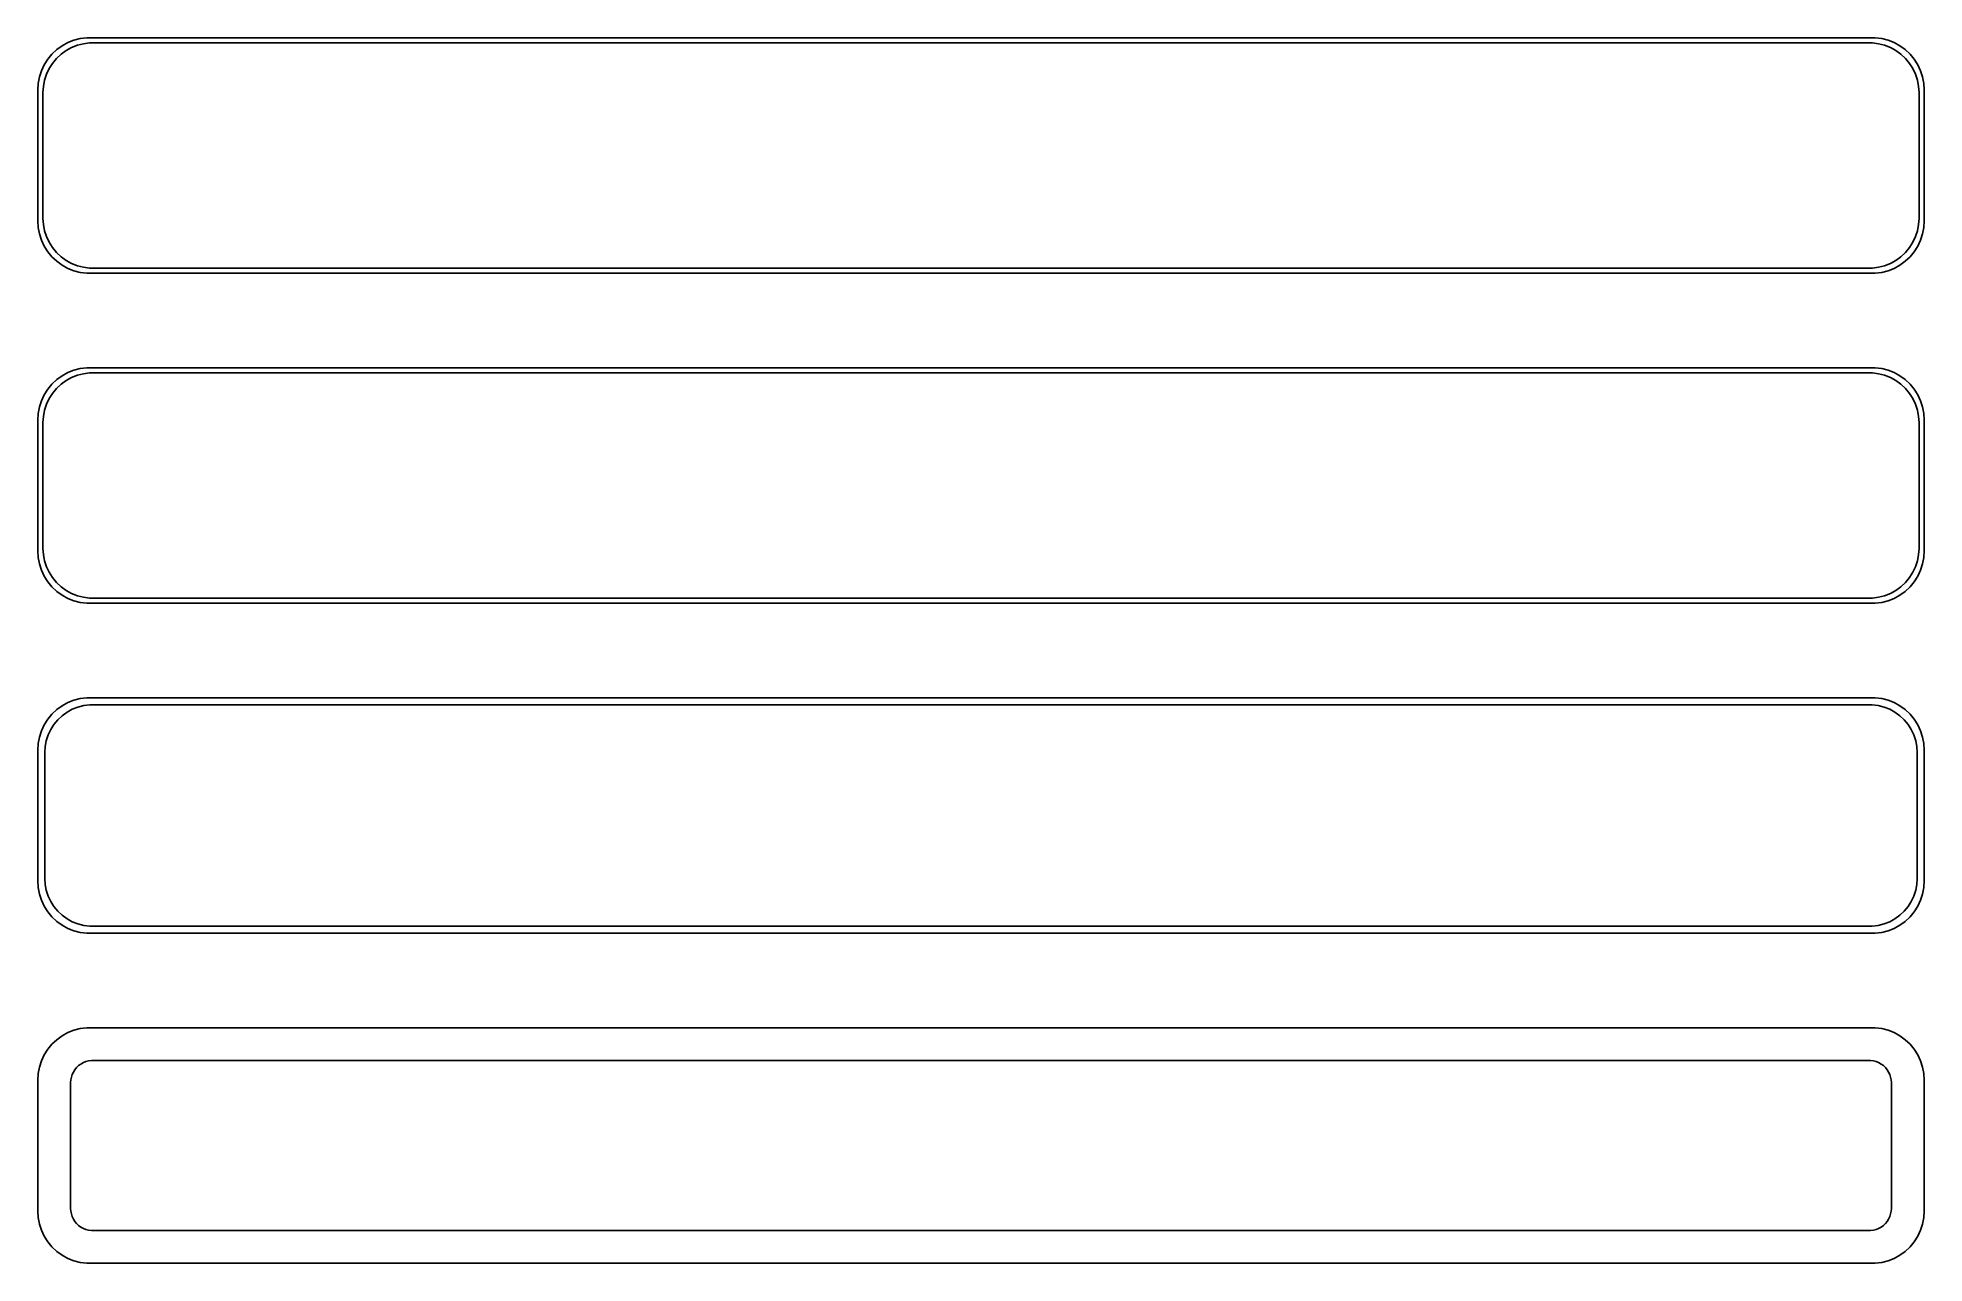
# Model space of a CAD drawing. Header units: metres. Extents: x -90 to 90, y 115 to 232.
import ezdxf

# ---------------------------------------------------------------- set-up
doc = ezdxf.new("R2010")
doc.units = ezdxf.units.M

msp = doc.modelspace()

# ---------------------------------------------------------------- linework, layer by layer
for p, q in [((-88.1871, 230.603), (-88.6448, 230.173)), ((-87.6791, 230.972), (-88.1871, 230.603)), ((-87.7778, 230.16), (-87.2952, 230.511)), ((-87.1289, 231.274), (-87.6791, 230.972)), ((-87.2952, 230.511), (-86.7724, 230.798)), ((-86.5451, 231.505), (-87.1289, 231.274)), ((-86.7724, 230.798), (-86.2178, 231.018)), ((-85.9369, 231.661), (-86.5451, 231.505)), ((-86.2178, 231.018), (-85.6401, 231.166)), ((-85.3139, 231.74), (-85.9369, 231.661)), ((-85.6401, 231.166), (-85.0482, 231.241)), ((85.3139, 231.74), (-85.3139, 231.74)), ((-85.0482, 231.241), (85.0482, 231.241)), ((85.0482, 231.241), (85.6401, 231.166)), ((85.9369, 231.661), (85.3139, 231.74)), ((85.6401, 231.166), (86.2178, 231.018)), ((86.5451, 231.505), (85.9369, 231.661)), ((86.2178, 231.018), (86.7724, 230.798)), ((87.1289, 231.274), (86.5451, 231.505)), ((86.7724, 230.798), (87.2952, 230.511)), ((87.6791, 230.972), (87.1289, 231.274)), ((87.2952, 230.511), (87.7778, 230.16)), ((88.1871, 230.603), (87.6791, 230.972)), ((88.6448, 230.173), (88.1871, 230.603)), ((-89.3815, 229.159), (-89.6489, 228.591)), ((-89.0451, 229.689), (-89.3815, 229.159)), ((-89.1664, 228.249), (-88.9125, 228.788)), ((-88.6448, 230.173), (-89.0451, 229.689)), ((-88.9125, 228.788), (-88.5928, 229.292)), ((-88.5928, 229.292), (-88.2126, 229.752)), ((-88.2126, 229.752), (-87.7778, 230.16)), ((87.7778, 230.16), (88.2126, 229.752)), ((88.2126, 229.752), (88.5928, 229.292)), ((88.5928, 229.292), (88.9125, 228.788)), ((89.0451, 229.689), (88.6448, 230.173)), ((88.9125, 228.788), (89.1664, 228.249)), ((89.3815, 229.159), (89.0451, 229.689)), ((89.6489, 228.591), (89.3815, 229.159)), ((-89.9606, 227.377), (-90, 226.75)), ((-89.8429, 227.993), (-89.9606, 227.377)), ((-89.6489, 228.591), (-89.8429, 227.993)), ((-89.5, 226.5), (-89.4625, 227.095)), ((-89.4625, 227.095), (-89.3508, 227.681)), ((-89.3508, 227.681), (-89.1664, 228.249)), ((89.1664, 228.249), (89.3508, 227.681)), ((89.3508, 227.681), (89.4625, 227.095)), ((89.4625, 227.095), (89.5, 226.5)), ((89.8429, 227.993), (89.6489, 228.591)), ((89.9606, 227.377), (89.8429, 227.993)), ((90, 226.75), (89.9606, 227.377)), ((-90, 226.75), (-90, 214.25)), ((-89.5, 214.5), (-89.5, 226.5)), ((89.5, 226.5), (89.5, 214.5)), ((90, 214.25), (90, 226.75)), ((-90, 214.25), (-89.9606, 213.623)), ((-89.4625, 213.905), (-89.5, 214.5)), ((89.5, 214.5), (89.4625, 213.905)), ((89.9606, 213.623), (90, 214.25)), ((-89.9606, 213.623), (-89.8429, 213.007)), ((-89.8429, 213.007), (-89.6489, 212.409)), ((-89.6489, 212.409), (-89.3815, 211.841)), ((-89.3508, 213.319), (-89.4625, 213.905)), ((-89.1664, 212.751), (-89.3508, 213.319)), ((-88.9125, 212.212), (-89.1664, 212.751)), ((89.1664, 212.751), (88.9125, 212.212)), ((89.3508, 213.319), (89.1664, 212.751)), ((89.4625, 213.905), (89.3508, 213.319)), ((89.3815, 211.841), (89.6489, 212.409)), ((89.6489, 212.409), (89.8429, 213.007)), ((89.8429, 213.007), (89.9606, 213.623)), ((-89.3815, 211.841), (-89.0451, 211.311)), ((-89.0451, 211.311), (-88.6448, 210.827)), ((-88.5928, 211.708), (-88.9125, 212.212)), ((-88.6448, 210.827), (-88.1871, 210.397)), ((-88.2126, 211.248), (-88.5928, 211.708)), ((-87.7778, 210.84), (-88.2126, 211.248)), ((-87.2952, 210.489), (-87.7778, 210.84)), ((87.7778, 210.84), (87.2952, 210.489)), ((88.2126, 211.248), (87.7778, 210.84)), ((88.1871, 210.397), (88.6448, 210.827)), ((88.5928, 211.708), (88.2126, 211.248)), ((88.9125, 212.212), (88.5928, 211.708)), ((88.6448, 210.827), (89.0451, 211.311)), ((89.0451, 211.311), (89.3815, 211.841)), ((-88.1871, 210.397), (-87.6791, 210.028)), ((-87.6791, 210.028), (-87.1289, 209.726)), ((-86.7724, 210.202), (-87.2952, 210.489)), ((-87.1289, 209.726), (-86.5451, 209.495)), ((-86.2178, 209.982), (-86.7724, 210.202)), ((-86.5451, 209.495), (-85.9369, 209.339)), ((-85.6401, 209.834), (-86.2178, 209.982)), ((-85.9369, 209.339), (-85.3139, 209.26)), ((-85.0482, 209.759), (-85.6401, 209.834)), ((-85.3139, 209.26), (85.3139, 209.26)), ((85.0482, 209.759), (-85.0482, 209.759)), ((85.6401, 209.834), (85.0482, 209.759)), ((85.3139, 209.26), (85.9369, 209.339)), ((86.2178, 209.982), (85.6401, 209.834)), ((85.9369, 209.339), (86.5451, 209.495)), ((86.7724, 210.202), (86.2178, 209.982)), ((86.5451, 209.495), (87.1289, 209.726)), ((87.2952, 210.489), (86.7724, 210.202)), ((87.1289, 209.726), (87.6791, 210.028)), ((87.6791, 210.028), (88.1871, 210.397)), ((-86.5451, 200.005), (-87.1289, 199.774)), ((-85.9369, 200.161), (-86.5451, 200.005)), ((-85.3139, 200.24), (-85.9369, 200.161)), ((85.3139, 200.24), (-85.3139, 200.24)), ((85.9369, 200.161), (85.3139, 200.24)), ((86.5451, 200.005), (85.9369, 200.161)), ((87.1289, 199.774), (86.5451, 200.005)), ((-89.0451, 198.189), (-89.3815, 197.659)), ((-88.6448, 198.673), (-89.0451, 198.189)), ((-88.1871, 199.103), (-88.6448, 198.673)), ((-88.5928, 197.792), (-88.2126, 198.252)), ((-88.2126, 198.252), (-87.7778, 198.66)), ((-87.6791, 199.472), (-88.1871, 199.103)), ((-87.7778, 198.66), (-87.2952, 199.011)), ((-87.1289, 199.774), (-87.6791, 199.472)), ((-87.2952, 199.011), (-86.7724, 199.298)), ((-86.7724, 199.298), (-86.2178, 199.518)), ((-86.2178, 199.518), (-85.6401, 199.666)), ((-85.6401, 199.666), (-85.0482, 199.741)), ((-85.0482, 199.741), (85.0482, 199.741)), ((85.0482, 199.741), (85.6401, 199.666)), ((85.6401, 199.666), (86.2178, 199.518)), ((86.2178, 199.518), (86.7724, 199.298)), ((86.7724, 199.298), (87.2952, 199.011)), ((87.6791, 199.472), (87.1289, 199.774)), ((87.2952, 199.011), (87.7778, 198.66)), ((88.1871, 199.103), (87.6791, 199.472)), ((87.7778, 198.66), (88.2126, 198.252)), ((88.6448, 198.673), (88.1871, 199.103)), ((88.2126, 198.252), (88.5928, 197.792)), ((89.0451, 198.189), (88.6448, 198.673)), ((89.3815, 197.659), (89.0451, 198.189)), ((-89.8429, 196.493), (-89.9606, 195.877)), ((-89.6489, 197.091), (-89.8429, 196.493)), ((-89.3815, 197.659), (-89.6489, 197.091)), ((-89.3508, 196.181), (-89.1664, 196.749)), ((-89.1664, 196.749), (-88.9125, 197.288)), ((-88.9125, 197.288), (-88.5928, 197.792)), ((88.5928, 197.792), (88.9125, 197.288)), ((88.9125, 197.288), (89.1664, 196.749)), ((89.1664, 196.749), (89.3508, 196.181)), ((89.6489, 197.091), (89.3815, 197.659)), ((89.8429, 196.493), (89.6489, 197.091)), ((89.9606, 195.877), (89.8429, 196.493)), ((-89.9606, 195.877), (-90, 195.25)), ((-90, 195.25), (-90, 182.75)), ((-89.5, 195), (-89.4625, 195.595)), ((-89.5, 183), (-89.5, 195)), ((-89.4625, 195.595), (-89.3508, 196.181)), ((89.3508, 196.181), (89.4625, 195.595)), ((89.4625, 195.595), (89.5, 195)), ((89.5, 195), (89.5, 183)), ((90, 195.25), (89.9606, 195.877)), ((90, 182.75), (90, 195.25)), ((-90, 182.75), (-89.9606, 182.123)), ((-89.9606, 182.123), (-89.8429, 181.507)), ((-89.4625, 182.405), (-89.5, 183)), ((-89.3508, 181.819), (-89.4625, 182.405)), ((-89.1664, 181.251), (-89.3508, 181.819)), ((89.3508, 181.819), (89.1664, 181.251)), ((89.4625, 182.405), (89.3508, 181.819)), ((89.5, 183), (89.4625, 182.405)), ((89.8429, 181.507), (89.9606, 182.123)), ((89.9606, 182.123), (90, 182.75)), ((-89.8429, 181.507), (-89.6489, 180.909)), ((-89.6489, 180.909), (-89.3815, 180.341)), ((-89.3815, 180.341), (-89.0451, 179.811)), ((-88.9125, 180.712), (-89.1664, 181.251)), ((-88.5928, 180.208), (-88.9125, 180.712)), ((-88.2126, 179.748), (-88.5928, 180.208)), ((88.5928, 180.208), (88.2126, 179.748)), ((88.9125, 180.712), (88.5928, 180.208)), ((89.1664, 181.251), (88.9125, 180.712)), ((89.0451, 179.811), (89.3815, 180.341)), ((89.3815, 180.341), (89.6489, 180.909)), ((89.6489, 180.909), (89.8429, 181.507)), ((-89.0451, 179.811), (-88.6448, 179.327)), ((-88.6448, 179.327), (-88.1871, 178.897)), ((-87.7778, 179.34), (-88.2126, 179.748)), ((-88.1871, 178.897), (-87.6791, 178.528)), ((-87.2952, 178.989), (-87.7778, 179.34)), ((-87.6791, 178.528), (-87.1289, 178.226)), ((-86.7724, 178.702), (-87.2952, 178.989)), ((-87.1289, 178.226), (-86.5451, 177.995)), ((-86.2178, 178.482), (-86.7724, 178.702)), ((-85.6401, 178.334), (-86.2178, 178.482)), ((-85.0482, 178.259), (-85.6401, 178.334)), ((85.0482, 178.259), (-85.0482, 178.259)), ((85.6401, 178.334), (85.0482, 178.259)), ((86.2178, 178.482), (85.6401, 178.334)), ((86.7724, 178.702), (86.2178, 178.482)), ((86.5451, 177.995), (87.1289, 178.226)), ((87.2952, 178.989), (86.7724, 178.702)), ((87.1289, 178.226), (87.6791, 178.528)), ((87.7778, 179.34), (87.2952, 178.989)), ((87.6791, 178.528), (88.1871, 178.897)), ((88.2126, 179.748), (87.7778, 179.34)), ((88.1871, 178.897), (88.6448, 179.327)), ((88.6448, 179.327), (89.0451, 179.811)), ((-86.5451, 177.995), (-85.9369, 177.839)), ((-85.9369, 177.839), (-85.3139, 177.76)), ((-85.3139, 177.76), (85.3139, 177.76)), ((85.3139, 177.76), (85.9369, 177.839)), ((85.9369, 177.839), (86.5451, 177.995)), ((-88.1871, 167.603), (-88.6448, 167.173)), ((-87.6791, 167.972), (-88.1871, 167.603)), ((-87.1289, 168.274), (-87.6791, 167.972)), ((-87.2032, 167.366), (-86.6994, 167.643)), ((-86.5451, 168.505), (-87.1289, 168.274)), ((-86.6994, 167.643), (-86.1648, 167.854)), ((-85.9369, 168.661), (-86.5451, 168.505)), ((-86.1648, 167.854), (-85.6079, 167.997)), ((-85.3139, 168.74), (-85.9369, 168.661)), ((-85.6079, 167.997), (-85.0375, 168.069)), ((85.3139, 168.74), (-85.3139, 168.74)), ((-85.0375, 168.069), (85.0375, 168.069)), ((85.0375, 168.069), (85.6079, 167.997)), ((85.9369, 168.661), (85.3139, 168.74)), ((85.6079, 167.997), (86.1648, 167.854)), ((86.5451, 168.505), (85.9369, 168.661)), ((86.1648, 167.854), (86.6994, 167.643)), ((87.1289, 168.274), (86.5451, 168.505)), ((86.6994, 167.643), (87.2032, 167.366)), ((87.6791, 167.972), (87.1289, 168.274)), ((88.1871, 167.603), (87.6791, 167.972)), ((88.6448, 167.173), (88.1871, 167.603)), ((-89.3815, 166.159), (-89.6489, 165.591)), ((-89.0451, 166.689), (-89.3815, 166.159)), ((-88.6448, 167.173), (-89.0451, 166.689)), ((-89.0069, 165.185), (-88.7621, 165.706)), ((-88.7621, 165.706), (-88.454, 166.191)), ((-88.454, 166.191), (-88.0875, 166.634)), ((-88.0875, 166.634), (-87.6684, 167.028)), ((-87.6684, 167.028), (-87.2032, 167.366)), ((87.2032, 167.366), (87.6684, 167.028)), ((87.6684, 167.028), (88.0875, 166.634)), ((88.0875, 166.634), (88.454, 166.191)), ((88.454, 166.191), (88.7621, 165.706)), ((89.0451, 166.689), (88.6448, 167.173)), ((88.7621, 165.706), (89.0069, 165.185)), ((89.3815, 166.159), (89.0451, 166.689)), ((89.6489, 165.591), (89.3815, 166.159)), ((-89.9606, 164.377), (-90, 163.75)), ((-89.8429, 164.993), (-89.9606, 164.377)), ((-89.6489, 165.591), (-89.8429, 164.993)), ((-89.3284, 163.5), (-89.2923, 164.074)), ((-89.2923, 164.074), (-89.1846, 164.639)), ((-89.1846, 164.639), (-89.0069, 165.185)), ((89.0069, 165.185), (89.1846, 164.639)), ((89.1846, 164.639), (89.2923, 164.074)), ((89.2923, 164.074), (89.3284, 163.5)), ((89.8429, 164.993), (89.6489, 165.591)), ((89.9606, 164.377), (89.8429, 164.993)), ((90, 163.75), (89.9606, 164.377)), ((-90, 163.75), (-90, 151.25)), ((-89.3284, 151.5), (-89.3284, 163.5)), ((89.3284, 163.5), (89.3284, 151.5)), ((90, 151.25), (90, 163.75)), ((-90, 151.25), (-89.9606, 150.623)), ((-89.2923, 150.926), (-89.3284, 151.5)), ((89.3284, 151.5), (89.2923, 150.926)), ((89.9606, 150.623), (90, 151.25)), ((-89.9606, 150.623), (-89.8429, 150.007)), ((-89.8429, 150.007), (-89.6489, 149.409)), ((-89.6489, 149.409), (-89.3815, 148.841)), ((-89.1846, 150.361), (-89.2923, 150.926)), ((-89.0069, 149.815), (-89.1846, 150.361)), ((-88.7621, 149.294), (-89.0069, 149.815)), ((89.0069, 149.815), (88.7621, 149.294)), ((89.1846, 150.361), (89.0069, 149.815)), ((89.2923, 150.926), (89.1846, 150.361)), ((89.3815, 148.841), (89.6489, 149.409)), ((89.6489, 149.409), (89.8429, 150.007)), ((89.8429, 150.007), (89.9606, 150.623)), ((-89.3815, 148.841), (-89.0451, 148.311)), ((-89.0451, 148.311), (-88.6448, 147.827)), ((-88.454, 148.809), (-88.7621, 149.294)), ((-88.6448, 147.827), (-88.1871, 147.397)), ((-88.0875, 148.366), (-88.454, 148.809)), ((-87.6684, 147.972), (-88.0875, 148.366)), ((-87.2032, 147.634), (-87.6684, 147.972)), ((-86.6994, 147.357), (-87.2032, 147.634)), ((87.2032, 147.634), (86.6994, 147.357)), ((87.6684, 147.972), (87.2032, 147.634)), ((88.0875, 148.366), (87.6684, 147.972)), ((88.454, 148.809), (88.0875, 148.366)), ((88.1871, 147.397), (88.6448, 147.827)), ((88.7621, 149.294), (88.454, 148.809)), ((88.6448, 147.827), (89.0451, 148.311)), ((89.0451, 148.311), (89.3815, 148.841)), ((-88.1871, 147.397), (-87.6791, 147.028)), ((-87.6791, 147.028), (-87.1289, 146.726)), ((-87.1289, 146.726), (-86.5451, 146.495)), ((-86.1648, 147.146), (-86.6994, 147.357)), ((-86.5451, 146.495), (-85.9369, 146.339)), ((-85.6079, 147.003), (-86.1648, 147.146)), ((-85.9369, 146.339), (-85.3139, 146.26)), ((-85.0375, 146.931), (-85.6079, 147.003)), ((-85.3139, 146.26), (85.3139, 146.26)), ((85.0375, 146.931), (-85.0375, 146.931)), ((85.6079, 147.003), (85.0375, 146.931)), ((85.3139, 146.26), (85.9369, 146.339)), ((86.1648, 147.146), (85.6079, 147.003)), ((85.9369, 146.339), (86.5451, 146.495)), ((86.6994, 147.357), (86.1648, 147.146)), ((86.5451, 146.495), (87.1289, 146.726)), ((87.1289, 146.726), (87.6791, 147.028)), ((87.6791, 147.028), (88.1871, 147.397)), ((-86.5451, 137.005), (-87.1289, 136.774)), ((-85.9369, 137.161), (-86.5451, 137.005)), ((-85.3139, 137.24), (-85.9369, 137.161)), ((85.3139, 137.24), (-85.3139, 137.24)), ((85.9369, 137.161), (85.3139, 137.24)), ((86.5451, 137.005), (85.9369, 137.161)), ((87.1289, 136.774), (86.5451, 137.005)), ((-89.0451, 135.189), (-89.3815, 134.659)), ((-88.6448, 135.673), (-89.0451, 135.189)), ((-88.1871, 136.103), (-88.6448, 135.673)), ((-87.6791, 136.472), (-88.1871, 136.103)), ((-87.1289, 136.774), (-87.6791, 136.472)), ((87.6791, 136.472), (87.1289, 136.774)), ((88.1871, 136.103), (87.6791, 136.472)), ((88.6448, 135.673), (88.1871, 136.103)), ((89.0451, 135.189), (88.6448, 135.673)), ((89.3815, 134.659), (89.0451, 135.189)), ((-89.8429, 133.493), (-89.9606, 132.877)), ((-89.6489, 134.091), (-89.8429, 133.493)), ((-89.3815, 134.659), (-89.6489, 134.091)), ((-86.5987, 133.016), (-86.4567, 133.24)), ((-86.4567, 133.24), (-86.2879, 133.444)), ((-86.2879, 133.444), (-86.0947, 133.625)), ((-86.0947, 133.625), (-85.8804, 133.781)), ((-85.8804, 133.781), (-85.6482, 133.909)), ((-85.6482, 133.909), (-85.4019, 134.006)), ((-85.4019, 134.006), (-85.1453, 134.072)), ((-85.1453, 134.072), (-84.8825, 134.105)), ((-84.8825, 134.105), (84.8825, 134.105)), ((84.8825, 134.105), (85.1453, 134.072)), ((85.1453, 134.072), (85.4019, 134.006)), ((85.4019, 134.006), (85.6482, 133.909)), ((85.6482, 133.909), (85.8804, 133.781)), ((85.8804, 133.781), (86.0947, 133.625)), ((86.0947, 133.625), (86.2879, 133.444)), ((86.2879, 133.444), (86.4567, 133.24)), ((86.4567, 133.24), (86.5987, 133.016)), ((89.6489, 134.091), (89.3815, 134.659)), ((89.8429, 133.493), (89.6489, 134.091)), ((89.9606, 132.877), (89.8429, 133.493)), ((-89.9606, 132.877), (-90, 132.25)), ((-90, 132.25), (-90, 119.75)), ((-86.8596, 132), (-86.843, 132.264)), ((-86.8596, 120), (-86.8596, 132)), ((-86.843, 132.264), (-86.7934, 132.525)), ((-86.7934, 132.525), (-86.7115, 132.777)), ((-86.7115, 132.777), (-86.5987, 133.016)), ((86.5987, 133.016), (86.7115, 132.777)), ((86.7115, 132.777), (86.7934, 132.525)), ((86.7934, 132.525), (86.843, 132.264)), ((86.843, 132.264), (86.8596, 132)), ((86.8596, 132), (86.8596, 120)), ((90, 132.25), (89.9606, 132.877)), ((90, 119.75), (90, 132.25)), ((-90, 119.75), (-89.9606, 119.123)), ((-89.9606, 119.123), (-89.8429, 118.507)), ((-86.843, 119.736), (-86.8596, 120)), ((-86.7934, 119.475), (-86.843, 119.736)), ((-86.7115, 119.223), (-86.7934, 119.475)), ((-86.5987, 118.984), (-86.7115, 119.223)), ((-86.4567, 118.76), (-86.5987, 118.984)), ((86.5987, 118.984), (86.4567, 118.76)), ((86.7115, 119.223), (86.5987, 118.984)), ((86.7934, 119.475), (86.7115, 119.223)), ((86.843, 119.736), (86.7934, 119.475)), ((86.8596, 120), (86.843, 119.736)), ((89.8429, 118.507), (89.9606, 119.123)), ((89.9606, 119.123), (90, 119.75)), ((-89.8429, 118.507), (-89.6489, 117.909)), ((-89.6489, 117.909), (-89.3815, 117.341)), ((-89.3815, 117.341), (-89.0451, 116.811)), ((-86.2879, 118.556), (-86.4567, 118.76)), ((-86.0947, 118.375), (-86.2879, 118.556)), ((-85.8804, 118.219), (-86.0947, 118.375)), ((-85.6482, 118.091), (-85.8804, 118.219)), ((-85.4019, 117.994), (-85.6482, 118.091)), ((-85.1453, 117.928), (-85.4019, 117.994)), ((-84.8825, 117.895), (-85.1453, 117.928)), ((84.8825, 117.895), (-84.8825, 117.895)), ((85.1453, 117.928), (84.8825, 117.895)), ((85.4019, 117.994), (85.1453, 117.928)), ((85.6482, 118.091), (85.4019, 117.994)), ((85.8804, 118.219), (85.6482, 118.091)), ((86.0947, 118.375), (85.8804, 118.219)), ((86.2879, 118.556), (86.0947, 118.375)), ((86.4567, 118.76), (86.2879, 118.556)), ((89.0451, 116.811), (89.3815, 117.341)), ((89.3815, 117.341), (89.6489, 117.909)), ((89.6489, 117.909), (89.8429, 118.507)), ((-89.0451, 116.811), (-88.6448, 116.327)), ((-88.6448, 116.327), (-88.1871, 115.897)), ((-88.1871, 115.897), (-87.6791, 115.528)), ((-87.6791, 115.528), (-87.1289, 115.226)), ((-87.1289, 115.226), (-86.5451, 114.995)), ((86.5451, 114.995), (87.1289, 115.226)), ((87.1289, 115.226), (87.6791, 115.528)), ((87.6791, 115.528), (88.1871, 115.897)), ((88.1871, 115.897), (88.6448, 116.327)), ((88.6448, 116.327), (89.0451, 116.811)), ((-86.5451, 114.995), (-85.9369, 114.839)), ((-85.9369, 114.839), (-85.3139, 114.76)), ((-85.3139, 114.76), (85.3139, 114.76)), ((85.3139, 114.76), (85.9369, 114.839)), ((85.9369, 114.839), (86.5451, 114.995))]:
    msp.add_line(p, q)

doc.saveas('drawing.dxf')
